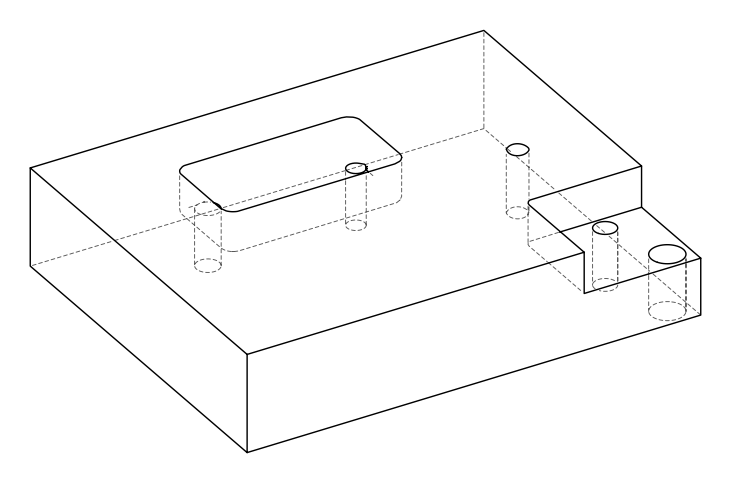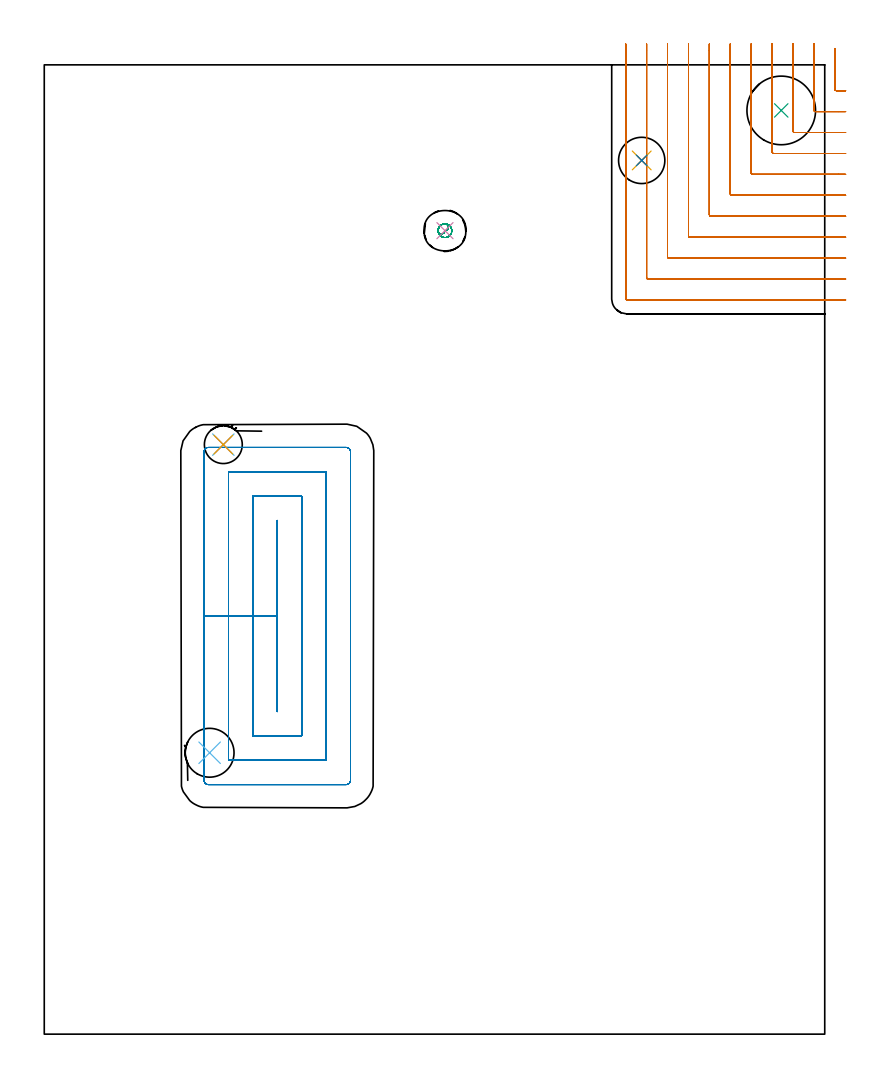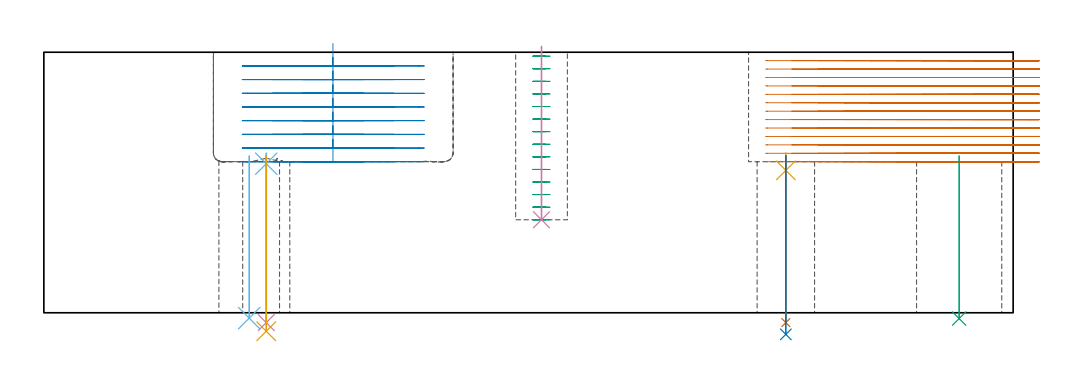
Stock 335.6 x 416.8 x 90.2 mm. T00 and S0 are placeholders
(PLAN: 12 operations, 10 tool changes, 60.1 min)
(1 MILL_CORNER_NOTCH_RECTANGULAR | CORNER_NOTCH_RECTANGULAR | NXT0201_011 | Follow Part, ap 3, ae 75% | 36.45 min | 371478 mm3)
(2 MILL_RECTANGULAR_POCKET | POCKET_RECTANGULAR_STRAIGHT | UGT0201_095 | Follow Part, ap 5, ae 75% | 20.03 min | 513331 mm3)
(3 MILL_BLIND_HOLE_FROM_SOLID_MATERIAL | STEP1POCKET | NXT0201_011 | Spiral | 1.81 min | 14609 mm3)
(4 BORE_BLIND_HOLE | STEP1POCKET | UGT0332_075 | 0.24 min | 0 mm3)
(5 SPOT_DRILL | STEP1HOLE | NXT0321_9005460120000 | 0.06 min | 145 mm3)
(6 SPOT_DRILL_1 | STEP1HOLE_2 | NXT0321_9005460120000 | 0.04 min | 17 mm3)
(7 DRILL_THROUGH_HOLE_INTO_CENTER | STEP1HOLE | NXT0301_076 | 0.24 min | 4372 mm3)
(8 DRILL_TO_ENLARGE_THROUGH_HOLE | STEP1HOLE | UGT0301_265 | 0.26 min | 11692 mm3)
(9 INDEXABLE_INSERT_DRILL_THROUGH_HOLE_FROM_SOLID | STEP1HOLE_1 | NXT0302_030 | 0.23 min | 35711 mm3)
(10 DRILL_THROUGH_HOLE_INTO_CENTER_1 | STEP1HOLE_2 | NXT0301_076 | 0.24 min | 4529 mm3)
(11 DRILL_TO_ENLARGE_THROUGH_HOLE_1 | STEP1HOLE_2 | UGT0301_287 | 0.25 min | 6373 mm3)
(12 INDEXABLE_INSERT_DRILL_THROUGH_HOLE_FROM_SOLID_1 | STEP1HOLE_3 | NXT0302_013 | 0.23 min | 18090 mm3)
(TOOL NXT0201_011 | ENDMILL 12mm [2P460-1200-NA 1630] | D12 FL38 Z6)
(TOOL UGT0201_095 | End mill 20 mm | D20 R3 FL38 Z4)
(TOOL UGT0332_075 | 17.75 mm Rough Boring Bar | D17.75)
(TOOL NXT0321_9005460120000 | NC Spot Drill, 142deg, 12mm, Carbide, Uncoated | D12 PA142 FL30 Z2)
(TOOL NXT0301_076 | Carbide Drill 10.5mm [860.1-1050-032A1-MM 2214] | D10.5 PA140 FL55 Z2)
(TOOL UGT0301_265 | Twist Drill 19.9 mm | D19.9 PA118 FL140 Z2)
(TOOL NXT0302_030 | Index. Insert Drill 29.5mm [880-D2950L32-03] | D29.5 PA176 FL89 Z2)
(TOOL UGT0301_287 | Twist Drill 16.3 mm | D16.3 PA118 FL125 Z2)
(TOOL NXT0302_013 | Index. Insert Drill 21mm [880-D2100L25-05] | D21 PA176 FL105 Z2)
(OP 1 MILL_CORNER_NOTCH_RECTANGULAR)
G17 G21 G94 G90
T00 M6
G54
G17 G0 G90 X340. Y423.879 S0 M3
G43 Z100.2 H1
Z87.285
G94 G1 Y420.879 F250.
Y406.294 F500.
G3 X340.594 Y405.7 R0.6
G1 X341.6
X344.6 F250.
G0 Z100.2
X331. Y425.8
Z87.285
G1 Y422.8
Y397.294 F500.
G3 X331.594 Y396.7 R0.6
G1 X341.6
X344.6 F250.
G0 Z100.2
X322. Y425.8
Z87.285
G1 Y422.8
Y388.294 F500.
G3 X322.594 Y387.7 R0.6
G1 X341.6
X344.6 F250.
G0 Z100.2
X313. Y425.8
Z87.285
G1 Y422.8
Y379.295 F500.
G3 X313.595 Y378.7 R0.6
G1 X341.6
X344.6 F250.
G0 Z100.2
X304. Y425.8
Z87.285
G1 Y422.8
Y370.295 F500.
G3 X304.595 Y369.7 R0.6
G1 X341.6
X344.6 F250.
G0 Z100.2
X295. Y425.8
Z87.285
G1 Y422.8
Y361.295 F500.
G3 X295.595 Y360.7 R0.6
G1 X341.6
X344.6 F250.
G0 Z100.2
X286. Y425.8
Z87.285
G1 Y422.8
Y352.296 F500.
G3 X286.596 Y351.7 R0.6
G1 X341.6
X344.6 F250.
G0 Z100.2
X277. Y425.8
Z87.285
G1 Y422.8
Y343.296 F500.
G3 X277.596 Y342.7 R0.6
G1 X341.6
X344.6 F250.
G0 Z100.2
X268. Y425.8
Z87.285
G1 Y422.8
Y334.296 F500.
G3 X268.596 Y333.7 R0.6
G1 X341.6
X344.6 F250.
G0 Z100.2
X259. Y425.8
Z87.285
G1 Y422.8
Y325.296 F500.
G3 X259.596 Y324.7 R0.6
G1 X341.6
X344.6 F250.
G0 Z100.2
X250. Y425.8
Z87.285
G1 Y422.8
Y316.296 F500.
G3 X250.596 Y315.7 R0.6
G1 X341.6
X344.6 F250.
G0 Z100.2
X340. Y423.879
Z84.369
G1 Y420.879
Y406.294 F500.
G3 X340.594 Y405.7 R0.6
G1 X341.6
X344.6 F250.
G0 Z100.2
X331. Y425.8
Z84.369
G1 Y422.8
Y397.294 F500.
G3 X331.594 Y396.7 R0.6
G1 X341.6
X344.6 F250.
G0 Z100.2
X322. Y425.8
Z84.369
G1 Y422.8
Y388.294 F500.
G3 X322.594 Y387.7 R0.6
G1 X341.6
X344.6 F250.
G0 Z100.2
X313. Y425.8
Z84.369
G1 Y422.8
Y379.295 F500.
G3 X313.595 Y378.7 R0.6
G1 X341.6
X344.6 F250.
G0 Z100.2
X304. Y425.8
Z84.369
G1 Y422.8
Y370.295 F500.
G3 X304.595 Y369.7 R0.6
G1 X341.6
X344.6 F250.
G0 Z100.2
X295. Y425.8
Z84.369
G1 Y422.8
Y361.295 F500.
G3 X295.595 Y360.7 R0.6
G1 X341.6
X344.6 F250.
G0 Z100.2
X286. Y425.8
Z84.369
G1 Y422.8
Y352.296 F500.
G3 X286.596 Y351.7 R0.6
G1 X341.6
X344.6 F250.
G0 Z100.2
X277. Y425.8
Z84.369
G1 Y422.8
Y343.296 F500.
G3 X277.596 Y342.7 R0.6
G1 X341.6
X344.6 F250.
G0 Z100.2
X268. Y425.8
Z84.369
G1 Y422.8
Y334.296 F500.
G3 X268.596 Y333.7 R0.6
G1 X341.6
X344.6 F250.
G0 Z100.2
X259. Y425.8
Z84.369
G1 Y422.8
Y325.296 F500.
G3 X259.596 Y324.7 R0.6
G1 X341.6
X344.6 F250.
G0 Z100.2
X250. Y425.8
Z84.369
G1 Y422.8
Y316.296 F500.
G3 X250.596 Y315.7 R0.6
G1 X341.6
X344.6 F250.
G0 Z100.2
X340. Y423.879
Z81.454
G1 Y420.879
Y406.294 F500.
G3 X340.594 Y405.7 R0.6
G1 X341.6
X344.6 F250.
G0 Z100.2
X331. Y425.8
Z81.454
G1 Y422.8
Y397.294 F500.
G3 X331.594 Y396.7 R0.6
G1 X341.6
X344.6 F250.
G0 Z100.2
X322. Y425.8
Z81.454
G1 Y422.8
Y388.294 F500.
G3 X322.594 Y387.7 R0.6
G1 X341.6
X344.6 F250.
G0 Z100.2
X313. Y425.8
Z81.454
G1 Y422.8
Y379.295 F500.
G3 X313.595 Y378.7 R0.6
G1 X341.6
X344.6 F250.
G0 Z100.2
X304. Y425.8
Z81.454
G1 Y422.8
Y370.295 F500.
G3 X304.595 Y369.7 R0.6
G1 X341.6
X344.6 F250.
G0 Z100.2
X295. Y425.8
Z81.454
G1 Y422.8
Y361.295 F500.
G3 X295.595 Y360.7 R0.6
G1 X341.6
X344.6 F250.
G0 Z100.2
X286. Y425.8
Z81.454
G1 Y422.8
Y352.296 F500.
G3 X286.596 Y351.7 R0.6
G1 X341.6
X344.6 F250.
G0 Z100.2
X277. Y425.8
Z81.454
G1 Y422.8
Y343.296 F500.
G3 X277.596 Y342.7 R0.6
G1 X341.6
X344.6 F250.
G0 Z100.2
X268. Y425.8
Z81.454
G1 Y422.8
Y334.296 F500.
G3 X268.596 Y333.7 R0.6
G1 X341.6
X344.6 F250.
G0 Z100.2
X259. Y425.8
Z81.454
G1 Y422.8
Y325.296 F500.
G3 X259.596 Y324.7 R0.6
G1 X341.6
X344.6 F250.
G0 Z100.2
X250. Y425.8
Z81.454
G1 Y422.8
Y316.296 F500.
G3 X250.596 Y315.7 R0.6
G1 X341.6
X344.6 F250.
G0 Z100.2
X340. Y423.879
Z78.538
G1 Y420.879
Y406.294 F500.
G3 X340.594 Y405.7 R0.6
G1 X341.6
X344.6 F250.
G0 Z100.2
X331. Y425.8
Z78.538
G1 Y422.8
Y397.294 F500.
G3 X331.594 Y396.7 R0.6
G1 X341.6
X344.6 F250.
G0 Z100.2
X322. Y425.8
Z78.538
G1 Y422.8
Y388.294 F500.
G3 X322.594 Y387.7 R0.6
G1 X341.6
X344.6 F250.
G0 Z100.2
X313. Y425.8
Z78.538
G1 Y422.8
Y379.295 F500.
G3 X313.595 Y378.7 R0.6
G1 X341.6
X344.6 F250.
G0 Z100.2
X304. Y425.8
Z78.538
G1 Y422.8
Y370.295 F500.
G3 X304.595 Y369.7 R0.6
G1 X341.6
X344.6 F250.
G0 Z100.2
X295. Y425.8
Z78.538
G1 Y422.8
Y361.295 F500.
G3 X295.595 Y360.7 R0.6
G1 X341.6
X344.6 F250.
G0 Z100.2
X286. Y425.8
Z78.538
G1 Y422.8
Y352.296 F500.
G3 X286.596 Y351.7 R0.6
G1 X341.6
X344.6 F250.
G0 Z100.2
X277. Y425.8
Z78.538
G1 Y422.8
Y343.296 F500.
G3 X277.596 Y342.7 R0.6
G1 X341.6
X344.6 F250.
G0 Z100.2
X268. Y425.8
Z78.538
G1 Y422.8
Y334.296 F500.
G3 X268.596 Y333.7 R0.6
G1 X341.6
X344.6 F250.
G0 Z100.2
X259. Y425.8
Z78.538
G1 Y422.8
Y325.296 F500.
G3 X259.596 Y324.7 R0.6
G1 X341.6
X344.6 F250.
G0 Z100.2
X250. Y425.8
Z78.538
G1 Y422.8
Y316.296 F500.
G3 X250.596 Y315.7 R0.6
G1 X341.6
X344.6 F250.
G0 Z100.2
X340. Y423.879
Z75.623
G1 Y420.879
Y406.294 F500.
G3 X340.594 Y405.7 R0.6
G1 X341.6
X344.6 F250.
G0 Z100.2
X331. Y425.8
Z75.623
G1 Y422.8
Y397.294 F500.
G3 X331.594 Y396.7 R0.6
G1 X341.6
X344.6 F250.
G0 Z100.2
X322. Y425.8
Z75.623
G1 Y422.8
Y388.294 F500.
G3 X322.594 Y387.7 R0.6
G1 X341.6
X344.6 F250.
G0 Z100.2
X313. Y425.8
Z75.623
G1 Y422.8
Y379.295 F500.
G3 X313.595 Y378.7 R0.6
G1 X341.6
X344.6 F250.
G0 Z100.2
X304. Y425.8
Z75.623
G1 Y422.8
Y370.295 F500.
G3 X304.595 Y369.7 R0.6
G1 X341.6
X344.6 F250.
G0 Z100.2
X295. Y425.8
Z75.623
G1 Y422.8
Y361.295 F500.
G3 X295.595 Y360.7 R0.6
G1 X341.6
X344.6 F250.
G0 Z100.2
X286. Y425.8
Z75.623
G1 Y422.8
Y352.296 F500.
G3 X286.596 Y351.7 R0.6
G1 X341.6
X344.6 F250.
G0 Z100.2
X277. Y425.8
Z75.623
G1 Y422.8
Y343.296 F500.
G3 X277.596 Y342.7 R0.6
G1 X341.6
X344.6 F250.
G0 Z100.2
X268. Y425.8
Z75.623
G1 Y422.8
Y334.296 F500.
G3 X268.596 Y333.7 R0.6
G1 X341.6
X344.6 F250.
G0 Z100.2
X259. Y425.8
Z75.623
G1 Y422.8
Y325.296 F500.
G3 X259.596 Y324.7 R0.6
G1 X341.6
X344.6 F250.
G0 Z100.2
X250. Y425.8
Z75.623
G1 Y422.8
Y316.296 F500.
G3 X250.596 Y315.7 R0.6
G1 X341.6
X344.6 F250.
G0 Z100.2
X340. Y423.879
Z72.708
G1 Y420.879
Y406.294 F500.
G3 X340.594 Y405.7 R0.6
G1 X341.6
X344.6 F250.
G0 Z100.2
X331. Y425.8
Z72.708
G1 Y422.8
Y397.294 F500.
G3 X331.594 Y396.7 R0.6
G1 X341.6
X344.6 F250.
G0 Z100.2
X322. Y425.8
Z72.708
G1 Y422.8
Y388.294 F500.
G3 X322.594 Y387.7 R0.6
G1 X341.6
X344.6 F250.
G0 Z100.2
X313. Y425.8
Z72.708
G1 Y422.8
Y379.295 F500.
G3 X313.595 Y378.7 R0.6
G1 X341.6
X344.6 F250.
G0 Z100.2
X304. Y425.8
Z72.708
G1 Y422.8
Y370.295 F500.
G3 X304.595 Y369.7 R0.6
G1 X341.6
X344.6 F250.
G0 Z100.2
X295. Y425.8
Z72.708
G1 Y422.8
Y361.295 F500.
G3 X295.595 Y360.7 R0.6
G1 X341.6
X344.6 F250.
G0 Z100.2
X286. Y425.8
Z72.708
G1 Y422.8
Y352.296 F500.
G3 X286.596 Y351.7 R0.6
G1 X341.6
X344.6 F250.
G0 Z100.2
X277. Y425.8
Z72.708
G1 Y422.8
Y343.296 F500.
G3 X277.596 Y342.7 R0.6
G1 X341.6
X344.6 F250.
G0 Z100.2
X268. Y425.8
Z72.708
G1 Y422.8
Y334.296 F500.
G3 X268.596 Y333.7 R0.6
G1 X341.6
X344.6 F250.
G0 Z100.2
X259. Y425.8
Z72.708
G1 Y422.8
Y325.296 F500.
G3 X259.596 Y324.7 R0.6
G1 X341.6
X344.6 F250.
G0 Z100.2
X250. Y425.8
Z72.708
G1 Y422.8
Y316.296 F500.
G3 X250.596 Y315.7 R0.6
G1 X341.6
X344.6 F250.
G0 Z100.2
X340. Y423.879
Z69.792
G1 Y420.879
Y406.294 F500.
G3 X340.594 Y405.7 R0.6
G1 X341.6
X344.6 F250.
G0 Z100.2
X331. Y425.8
Z69.792
G1 Y422.8
Y397.294 F500.
G3 X331.594 Y396.7 R0.6
G1 X341.6
X344.6 F250.
G0 Z100.2
X322. Y425.8
Z69.792
G1 Y422.8
Y388.294 F500.
G3 X322.594 Y387.7 R0.6
G1 X341.6
X344.6 F250.
G0 Z100.2
X313. Y425.8
Z69.792
G1 Y422.8
Y379.295 F500.
G3 X313.595 Y378.7 R0.6
G1 X341.6
X344.6 F250.
G0 Z100.2
X304. Y425.8
Z69.792
G1 Y422.8
Y370.295 F500.
G3 X304.595 Y369.7 R0.6
G1 X341.6
X344.6 F250.
G0 Z100.2
X295. Y425.8
Z69.792
G1 Y422.8
Y361.295 F500.
G3 X295.595 Y360.7 R0.6
G1 X341.6
X344.6 F250.
G0 Z100.2
X286. Y425.8
Z69.792
G1 Y422.8
Y352.296 F500.
G3 X286.596 Y351.7 R0.6
G1 X341.6
X344.6 F250.
G0 Z100.2
X277. Y425.8
Z69.792
G1 Y422.8
Y343.296 F500.
G3 X277.596 Y342.7 R0.6
G1 X341.6
X344.6 F250.
G0 Z100.2
X268. Y425.8
Z69.792
G1 Y422.8
Y334.296 F500.
G3 X268.596 Y333.7 R0.6
G1 X341.6
X344.6 F250.
G0 Z100.2
X259. Y425.8
Z69.792
G1 Y422.8
Y325.296 F500.
G3 X259.596 Y324.7 R0.6
G1 X341.6
X344.6 F250.
G0 Z100.2
X250. Y425.8
Z69.792
G1 Y422.8
Y316.296 F500.
G3 X250.596 Y315.7 R0.6
G1 X341.6
X344.6 F250.
G0 Z100.2
X340. Y423.879
Z66.877
G1 Y420.879
Y406.294 F500.
G3 X340.594 Y405.7 R0.6
G1 X341.6
X344.6 F250.
G0 Z100.2
X331. Y425.8
Z66.877
G1 Y422.8
Y397.294 F500.
G3 X331.594 Y396.7 R0.6
G1 X341.6
X344.6 F250.
G0 Z100.2
X322. Y425.8
Z66.877
G1 Y422.8
Y388.294 F500.
G3 X322.594 Y387.7 R0.6
G1 X341.6
X344.6 F250.
G0 Z100.2
X313. Y425.8
Z66.877
G1 Y422.8
Y379.295 F500.
G3 X313.595 Y378.7 R0.6
G1 X341.6
X344.6 F250.
G0 Z100.2
X304. Y425.8
Z66.877
G1 Y422.8
Y370.295 F500.
G3 X304.595 Y369.7 R0.6
G1 X341.6
X344.6 F250.
G0 Z100.2
X295. Y425.8
Z66.877
G1 Y422.8
Y361.295 F500.
G3 X295.595 Y360.7 R0.6
G1 X341.6
X344.6 F250.
G0 Z100.2
X286. Y425.8
Z66.877
G1 Y422.8
Y352.296 F500.
G3 X286.596 Y351.7 R0.6
G1 X341.6
X344.6 F250.
G0 Z100.2
X277. Y425.8
Z66.877
G1 Y422.8
Y343.296 F500.
G3 X277.596 Y342.7 R0.6
G1 X341.6
X344.6 F250.
G0 Z100.2
X268. Y425.8
Z66.877
G1 Y422.8
Y334.296 F500.
G3 X268.596 Y333.7 R0.6
G1 X341.6
X344.6 F250.
G0 Z100.2
X259. Y425.8
Z66.877
G1 Y422.8
Y325.296 F500.
G3 X259.596 Y324.7 R0.6
G1 X341.6
X344.6 F250.
G0 Z100.2
X250. Y425.8
Z66.877
G1 Y422.8
Y316.296 F500.
G3 X250.596 Y315.7 R0.6
G1 X341.6
X344.6 F250.
G0 Z100.2
X340. Y423.879
Z63.962
G1 Y420.879
Y406.294 F500.
G3 X340.594 Y405.7 R0.6
G1 X341.6
X344.6 F250.
G0 Z100.2
X331. Y425.8
Z63.962
G1 Y422.8
Y397.294 F500.
G3 X331.594 Y396.7 R0.6
G1 X341.6
X344.6 F250.
G0 Z100.2
X322. Y425.8
Z63.962
G1 Y422.8
Y388.294 F500.
G3 X322.594 Y387.7 R0.6
G1 X341.6
X344.6 F250.
G0 Z100.2
X313. Y425.8
Z63.962
G1 Y422.8
Y379.295 F500.
G3 X313.595 Y378.7 R0.6
G1 X341.6
X344.6 F250.
G0 Z100.2
X304. Y425.8
Z63.962
G1 Y422.8
Y370.295 F500.
G3 X304.595 Y369.7 R0.6
G1 X341.6
X344.6 F250.
G0 Z100.2
X295. Y425.8
Z63.962
G1 Y422.8
Y361.295 F500.
G3 X295.595 Y360.7 R0.6
G1 X341.6
X344.6 F250.
G0 Z100.2
X286. Y425.8
Z63.962
G1 Y422.8
Y352.296 F500.
G3 X286.596 Y351.7 R0.6
G1 X341.6
X344.6 F250.
G0 Z100.2
X277. Y425.8
Z63.962
G1 Y422.8
Y343.296 F500.
G3 X277.596 Y342.7 R0.6
G1 X341.6
X344.6 F250.
G0 Z100.2
X268. Y425.8
Z63.962
G1 Y422.8
Y334.296 F500.
G3 X268.596 Y333.7 R0.6
G1 X341.6
X344.6 F250.
G0 Z100.2
X259. Y425.8
Z63.962
G1 Y422.8
Y325.296 F500.
G3 X259.596 Y324.7 R0.6
G1 X341.6
X344.6 F250.
G0 Z100.2
X250. Y425.8
Z63.962
G1 Y422.8
Y316.296 F500.
G3 X250.596 Y315.7 R0.6
G1 X341.6
X344.6 F250.
G0 Z100.2
X340. Y423.879
Z61.046
G1 Y420.879
Y406.294 F500.
G3 X340.594 Y405.7 R0.6
G1 X341.6
X344.6 F250.
G0 Z100.2
X331. Y425.8
Z61.046
G1 Y422.8
Y397.294 F500.
G3 X331.594 Y396.7 R0.6
G1 X341.6
X344.6 F250.
G0 Z100.2
X322. Y425.8
Z61.046
G1 Y422.8
Y388.294 F500.
G3 X322.594 Y387.7 R0.6
G1 X341.6
X344.6 F250.
G0 Z100.2
X313. Y425.8
Z61.046
G1 Y422.8
Y379.295 F500.
G3 X313.595 Y378.7 R0.6
G1 X341.6
X344.6 F250.
G0 Z100.2
X304. Y425.8
Z61.046
G1 Y422.8
Y370.295 F500.
G3 X304.595 Y369.7 R0.6
G1 X341.6
X344.6 F250.
G0 Z100.2
X295. Y425.8
Z61.046
G1 Y422.8
Y361.295 F500.
G3 X295.595 Y360.7 R0.6
G1 X341.6
X344.6 F250.
G0 Z100.2
X286. Y425.8
Z61.046
G1 Y422.8
Y352.296 F500.
G3 X286.596 Y351.7 R0.6
G1 X341.6
X344.6 F250.
G0 Z100.2
X277. Y425.8
Z61.046
G1 Y422.8
Y343.296 F500.
G3 X277.596 Y342.7 R0.6
G1 X341.6
X344.6 F250.
G0 Z100.2
X268. Y425.8
Z61.046
G1 Y422.8
Y334.296 F500.
G3 X268.596 Y333.7 R0.6
G1 X341.6
X344.6 F250.
G0 Z100.2
X259. Y425.8
Z61.046
G1 Y422.8
Y325.296 F500.
G3 X259.596 Y324.7 R0.6
G1 X341.6
X344.6 F250.
G0 Z100.2
X250. Y425.8
Z61.046
G1 Y422.8
Y316.296 F500.
G3 X250.596 Y315.7 R0.6
G1 X341.6
X344.6 F250.
G0 Z100.2
X340. Y423.879
Z58.131
G1 Y420.879
Y406.294 F500.
G3 X340.594 Y405.7 R0.6
G1 X341.6
X344.6 F250.
G0 Z100.2
X331. Y425.8
Z58.131
G1 Y422.8
Y397.294 F500.
G3 X331.594 Y396.7 R0.6
G1 X341.6
X344.6 F250.
G0 Z100.2
X322. Y425.8
Z58.131
G1 Y422.8
Y388.294 F500.
G3 X322.594 Y387.7 R0.6
G1 X341.6
X344.6 F250.
G0 Z100.2
X313. Y425.8
Z58.131
G1 Y422.8
Y379.295 F500.
G3 X313.595 Y378.7 R0.6
G1 X341.6
X344.6 F250.
G0 Z100.2
X304. Y425.8
Z58.131
G1 Y422.8
Y370.295 F500.
G3 X304.595 Y369.7 R0.6
G1 X341.6
X344.6 F250.
G0 Z100.2
X295. Y425.8
Z58.131
G1 Y422.8
Y361.295 F500.
G3 X295.595 Y360.7 R0.6
G1 X341.6
X344.6 F250.
G0 Z100.2
X286. Y425.8
Z58.131
G1 Y422.8
Y352.296 F500.
G3 X286.596 Y351.7 R0.6
G1 X341.6
X344.6 F250.
G0 Z100.2
X277. Y425.8
Z58.131
G1 Y422.8
Y343.296 F500.
G3 X277.596 Y342.7 R0.6
G1 X341.6
X344.6 F250.
G0 Z100.2
X268. Y425.8
Z58.131
G1 Y422.8
Y334.296 F500.
G3 X268.596 Y333.7 R0.6
G1 X341.6
X344.6 F250.
G0 Z100.2
X259. Y425.8
Z58.131
G1 Y422.8
Y325.296 F500.
G3 X259.596 Y324.7 R0.6
G1 X341.6
X344.6 F250.
G0 Z100.2
X250. Y425.8
Z58.131
G1 Y422.8
Y316.296 F500.
G3 X250.596 Y315.7 R0.6
G1 X341.6
X344.6 F250.
G0 Z100.2
X340. Y423.879
Z55.215
G1 Y420.879
Y406.294 F500.
G3 X340.594 Y405.7 R0.6
G1 X341.6
X344.6 F250.
G0 Z100.2
X331. Y425.8
Z55.215
G1 Y422.8
Y397.294 F500.
G3 X331.594 Y396.7 R0.6
G1 X341.6
X344.6 F250.
G0 Z100.2
X322. Y425.8
Z55.215
G1 Y422.8
Y388.294 F500.
G3 X322.594 Y387.7 R0.6
G1 X341.6
X344.6 F250.
G0 Z100.2
X313. Y425.8
Z55.215
G1 Y422.8
Y379.295 F500.
G3 X313.595 Y378.7 R0.6
G1 X341.6
X344.6 F250.
G0 Z100.2
X304. Y425.8
Z55.215
G1 Y422.8
Y370.295 F500.
G3 X304.595 Y369.7 R0.6
G1 X341.6
X344.6 F250.
G0 Z100.2
X295. Y425.8
Z55.215
G1 Y422.8
Y361.295 F500.
G3 X295.595 Y360.7 R0.6
G1 X341.6
X344.6 F250.
G0 Z100.2
X286. Y425.8
Z55.215
G1 Y422.8
Y352.296 F500.
G3 X286.596 Y351.7 R0.6
G1 X341.6
X344.6 F250.
G0 Z100.2
X277. Y425.8
Z55.215
G1 Y422.8
Y343.296 F500.
G3 X277.596 Y342.7 R0.6
G1 X341.6
X344.6 F250.
G0 Z100.2
X268. Y425.8
Z55.215
G1 Y422.8
Y334.296 F500.
G3 X268.596 Y333.7 R0.6
G1 X341.6
X344.6 F250.
G0 Z100.2
X259. Y425.8
Z55.215
G1 Y422.8
Y325.296 F500.
G3 X259.596 Y324.7 R0.6
G1 X341.6
X344.6 F250.
G0 Z100.2
X250. Y425.8
Z55.215
G1 Y422.8
Y316.296 F500.
G3 X250.596 Y315.7 R0.6
G1 X341.6
X344.6 F250.
G0 Z100.2
X340. Y423.879
Z52.3
G1 Y420.879
Y406.294 F500.
G3 X340.594 Y405.7 R0.6
G1 X341.6
X344.6 F250.
G0 Z100.2
X331. Y425.8
Z52.3
G1 Y422.8
Y397.294 F500.
G3 X331.594 Y396.7 R0.6
G1 X341.6
X344.6 F250.
G0 Z100.2
X322. Y425.8
Z52.3
G1 Y422.8
Y388.294 F500.
G3 X322.594 Y387.7 R0.6
G1 X341.6
X344.6 F250.
G0 Z100.2
X313. Y425.8
Z52.3
G1 Y422.8
Y379.295 F500.
G3 X313.595 Y378.7 R0.6
G1 X341.6
X344.6 F250.
G0 Z100.2
X304. Y425.8
Z52.3
G1 Y422.8
Y370.295 F500.
G3 X304.595 Y369.7 R0.6
G1 X341.6
X344.6 F250.
G0 Z100.2
X295. Y425.8
Z52.3
G1 Y422.8
Y361.295 F500.
G3 X295.595 Y360.7 R0.6
G1 X341.6
X344.6 F250.
G0 Z100.2
X286. Y425.8
Z52.3
G1 Y422.8
Y352.296 F500.
G3 X286.596 Y351.7 R0.6
G1 X341.6
X344.6 F250.
G0 Z100.2
X277. Y425.8
Z52.3
G1 Y422.8
Y343.296 F500.
G3 X277.596 Y342.7 R0.6
G1 X341.6
X344.6 F250.
G0 Z100.2
X268. Y425.8
Z52.3
G1 Y422.8
Y334.296 F500.
G3 X268.596 Y333.7 R0.6
G1 X341.6
X344.6 F250.
G0 Z100.2
X259. Y425.8
Z52.3
G1 Y422.8
Y325.296 F500.
G3 X259.596 Y324.7 R0.6
G1 X341.6
X344.6 F250.
G0 Z100.2
X250. Y425.8
Z52.3
G1 Y422.8
Y316.296 F500.
G3 X250.596 Y315.7 R0.6
G1 X341.6
X344.6 F250.
G0 Z100.2
M5
M2
(OP 2 MILL_RECTANGULAR_POCKET)
G17 G21 G94 G90
T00 M6
G54
G17 G0 G90 X100.095 Y208.677 S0 M3
G43 Z100.2 H0
Z93.2
G94 G1 Y179.8 Z85.462 F250.
Y138.695 F500.
X100.305
Y220.905
X100.095
Y179.8
X89.7
Y128.3
X110.7
Y231.3
X89.7
Y179.8
X79.2
Y117.8
X121.2
Y241.8
X79.2
Y179.8
X68.7
Y109.2
G3 X70.6 Y107.3 R1.9
G1 X129.8
G3 X131.7 Y109.2 R1.9
G1 Y250.4
G3 X129.8 Y252.3 R1.9
G1 X70.6
G3 X68.7 Y250.4 R1.9
G1 Y179.8
Y178.8
G0 X100.095 Y208.677 Z88.462
G1 Y179.8 Z80.725 F250.
Y138.695 F500.
X100.305
Y220.905
X100.095
Y179.8
X89.7
Y128.3
X110.7
Y231.3
X89.7
Y179.8
X79.2
Y117.8
X121.2
Y241.8
X79.2
Y179.8
X68.7
Y109.2
G3 X70.6 Y107.3 R1.9
G1 X129.8
G3 X131.7 Y109.2 R1.9
G1 Y250.4
G3 X129.8 Y252.3 R1.9
G1 X70.6
G3 X68.7 Y250.4 R1.9
G1 Y179.8
Y178.8
G0 X100.095 Y208.677 Z83.725
G1 Y179.8 Z75.987 F250.
Y138.695 F500.
X100.305
Y220.905
X100.095
Y179.8
X89.7
Y128.3
X110.7
Y231.3
X89.7
Y179.8
X79.2
Y117.8
X121.2
Y241.8
X79.2
Y179.8
X68.7
Y109.2
G3 X70.6 Y107.3 R1.9
G1 X129.8
G3 X131.7 Y109.2 R1.9
G1 Y250.4
G3 X129.8 Y252.3 R1.9
G1 X70.6
G3 X68.7 Y250.4 R1.9
G1 Y179.8
Y178.8
G0 X100.095 Y208.677 Z78.987
G1 Y179.8 Z71.25 F250.
Y138.695 F500.
X100.305
Y220.905
X100.095
Y179.8
X89.7
Y128.3
X110.7
Y231.3
X89.7
Y179.8
X79.2
Y117.8
X121.2
Y241.8
X79.2
Y179.8
X68.7
Y109.2
G3 X70.6 Y107.3 R1.9
G1 X129.8
G3 X131.7 Y109.2 R1.9
G1 Y250.4
G3 X129.8 Y252.3 R1.9
G1 X70.6
G3 X68.7 Y250.4 R1.9
G1 Y179.8
Y178.8
G0 X100.095 Y208.677 Z74.25
G1 Y179.8 Z66.512 F250.
Y138.695 F500.
X100.305
Y220.905
X100.095
Y179.8
X89.7
Y128.3
X110.7
Y231.3
X89.7
Y179.8
X79.2
Y117.8
X121.2
Y241.8
X79.2
Y179.8
X68.7
Y109.2
G3 X70.6 Y107.3 R1.9
G1 X129.8
G3 X131.7 Y109.2 R1.9
G1 Y250.4
G3 X129.8 Y252.3 R1.9
G1 X70.6
G3 X68.7 Y250.4 R1.9
G1 Y179.8
Y178.8
G0 X100.095 Y208.677 Z69.512
G1 Y179.8 Z61.775 F250.
Y138.695 F500.
X100.305
Y220.905
X100.095
Y179.8
X89.7
Y128.3
X110.7
Y231.3
X89.7
Y179.8
X79.2
Y117.8
X121.2
Y241.8
X79.2
Y179.8
X68.7
Y109.2
G3 X70.6 Y107.3 R1.9
G1 X129.8
G3 X131.7 Y109.2 R1.9
G1 Y250.4
G3 X129.8 Y252.3 R1.9
G1 X70.6
G3 X68.7 Y250.4 R1.9
G1 Y179.8
Y178.8
G0 X100.095 Y208.677 Z64.775
G1 Y179.8 Z57.037 F250.
Y138.695 F500.
X100.305
Y220.905
X100.095
Y179.8
X89.7
Y128.3
X110.7
Y231.3
X89.7
Y179.8
X79.2
Y117.8
X121.2
Y241.8
X79.2
Y179.8
X68.7
Y109.2
G3 X70.6 Y107.3 R1.9
G1 X129.8
G3 X131.7 Y109.2 R1.9
G1 Y250.4
G3 X129.8 Y252.3 R1.9
G1 X70.6
G3 X68.7 Y250.4 R1.9
G1 Y179.8
Y178.8
G0 X100.095 Y208.677 Z60.037
G1 Y179.8 Z52.3 F250.
Y138.695 F500.
X100.305
Y220.905
X100.095
Y179.8
X89.7
Y128.3
X110.7
Y231.3
X89.7
Y179.8
X79.2
Y117.8
X121.2
Y241.8
X79.2
Y179.8
X68.7
Y109.2
G3 X70.6 Y107.3 R1.9
G1 X129.8
G3 X131.7 Y109.2 R1.9
G1 Y250.4
G3 X129.8 Y252.3 R1.9
G1 X70.6
G3 X68.7 Y250.4 R1.9
G1 Y179.8
Y178.8
G0 Z100.2
M5
M2
(OP 3 MILL_BLIND_HOLE_FROM_SOLID_MATERIAL)
G17 G21 G94 G90
T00 M6
G54
G17 G0 G90 X172.3 Y345.5 S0 M3
G43 Z100.2 H1
Z88.843
G94 G3 X172.375 Y348.375 R1.438 F250.
X169.354 Y345.654 R2.875
X172.146 Y342.554 R2.95
X169.354 Y345.654 R-2.95
X170.75 Y344.104 R1.475
X172.3 Y345.5 R1.475
G0 Z84.486
G3 X172.375 Y348.375 R1.438
X169.354 Y345.654 R2.875
X172.146 Y342.554 R2.95
X169.354 Y345.654 R-2.95
X170.75 Y344.104 R1.475
X172.3 Y345.5 R1.475
G0 Z80.129
G3 X172.375 Y348.375 R1.438
X169.354 Y345.654 R2.875
X172.146 Y342.554 R2.95
X169.354 Y345.654 R-2.95
X170.75 Y344.104 R1.475
X172.3 Y345.5 R1.475
G0 Z75.771
G3 X172.375 Y348.375 R1.438
X169.354 Y345.654 R2.875
X172.146 Y342.554 R2.95
X169.354 Y345.654 R-2.95
X170.75 Y344.104 R1.475
X172.3 Y345.5 R1.475
G0 Z71.414
G3 X172.375 Y348.375 R1.438
X169.354 Y345.654 R2.875
X172.146 Y342.554 R2.95
X169.354 Y345.654 R-2.95
X170.75 Y344.104 R1.475
X172.3 Y345.5 R1.475
G0 Z67.057
G3 X172.375 Y348.375 R1.438
X169.354 Y345.654 R2.875
X172.146 Y342.554 R2.95
X169.354 Y345.654 R-2.95
X170.75 Y344.104 R1.475
X172.3 Y345.5 R1.475
G0 Z62.7
G3 X172.375 Y348.375 R1.438
X169.354 Y345.654 R2.875
X172.146 Y342.554 R2.95
X169.354 Y345.654 R-2.95
X170.75 Y344.104 R1.475
X172.3 Y345.5 R1.475
G0 Z58.343
G3 X172.375 Y348.375 R1.438
X169.354 Y345.654 R2.875
X172.146 Y342.554 R2.95
X169.354 Y345.654 R-2.95
X170.75 Y344.104 R1.475
X172.3 Y345.5 R1.475
G0 Z53.986
G3 X172.375 Y348.375 R1.438
X169.354 Y345.654 R2.875
X172.146 Y342.554 R2.95
X169.354 Y345.654 R-2.95
X170.75 Y344.104 R1.475
X172.3 Y345.5 R1.475
G0 Z49.629
G3 X172.375 Y348.375 R1.438
X169.354 Y345.654 R2.875
X172.146 Y342.554 R2.95
X169.354 Y345.654 R-2.95
X170.75 Y344.104 R1.475
X172.3 Y345.5 R1.475
G0 Z45.271
G3 X172.375 Y348.375 R1.438
X169.354 Y345.654 R2.875
X172.146 Y342.554 R2.95
X169.354 Y345.654 R-2.95
X170.75 Y344.104 R1.475
X172.3 Y345.5 R1.475
G0 Z40.914
G3 X172.375 Y348.375 R1.438
X169.354 Y345.654 R2.875
X172.146 Y342.554 R2.95
X169.354 Y345.654 R-2.95
X170.75 Y344.104 R1.475
X172.3 Y345.5 R1.475
G0 Z36.557
G3 X172.375 Y348.375 R1.438
X169.354 Y345.654 R2.875
X172.146 Y342.554 R2.95
X169.354 Y345.654 R-2.95
X170.75 Y344.104 R1.475
X172.3 Y345.5 R1.475
G0 Z32.2
G3 X172.375 Y348.375 R1.438
X169.354 Y345.654 R2.875
X172.146 Y342.554 R2.95
X169.354 Y345.654 R-2.95
X170.75 Y344.104 R1.475
X172.3 Y345.5 R1.475
G0 Z100.2
M5
M2
(OP 4 BORE_BLIND_HOLE)
G17 G21 G94 G90
T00 M6
G54
G17 G0 G90 X172.3 Y345.5 S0 M3
G43 Z100.2 H0
G94 G85 G98 Z32.2 F250. R92.2
G80
M5
M2
(OP 5 SPOT_DRILL)
G17 G21 G94 G90
T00 M6
G54
G17 G0 G90 X256.9 Y375.7 S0 M3
G43 Z100.2 H0
G94 G81 G98 Z49.3 F250. R55.3
G80
M5
M2
(OP 6 SPOT_DRILL_1)
G17 G21 G94 G90
T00 M6
G54
G17 G0 G90 X77. Y253.5 S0 M3
G43 Z100.2 H0
G94 G81 G98 Z51.598 F250. R55.3
G80
M5
M2
(OP 7 DRILL_THROUGH_HOLE_INTO_CENTER)
G17 G21 G94 G90
T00 M6
G54
G17 G0 G90 X256.9 Y375.7 S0 M3
G43 Z100.2 H1
G94 G73 G98 Z-3.411 F250. Q9.285 R54.3
G80
M5
M2
(OP 8 DRILL_TO_ENLARGE_THROUGH_HOLE)
G17 G21 G94 G90
T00 M6
G54
G17 G0 G90 X256.9 Y375.7 S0 M3
G43 Z100.2 H0
G94 G73 G98 Z-7.479 F250. Q14.945 R54.3
G80
M5
M2
(OP 9 INDEXABLE_INSERT_DRILL_THROUGH_HOLE_FROM_SOLID)
G17 G21 G94 G90
T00 M6
G54
G17 G0 G90 X316.9 Y397.2 S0 M3
G43 Z100.2 H1
G94 G81 G98 Z-2.015 F250. R54.3
G80
M5
M2
(OP 10 DRILL_THROUGH_HOLE_INTO_CENTER_1)
G17 G21 G94 G90
T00 M6
G54
G17 G0 G90 X77. Y253.5 S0 M3
G43 Z100.2 H1
G94 G73 G98 Z-3.411 F250. Q9.285 R54.3
G80
M5
M2
(OP 11 DRILL_TO_ENLARGE_THROUGH_HOLE_1)
G17 G21 G94 G90
T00 M6
G54
G17 G0 G90 X77. Y253.5 S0 M3
G43 Z100.2 H0
G94 G73 G98 Z-6.397 F250. Q14.674 R54.3
G80
M5
M2
(OP 12 INDEXABLE_INSERT_DRILL_THROUGH_HOLE_FROM_SOLID_1)
G17 G21 G94 G90
T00 M6
G54
G17 G0 G90 X71.1 Y121. S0 M3
G43 Z100.2 H1
G94 G81 G98 Z-1.867 F250. R54.3
G80
M5
M2
